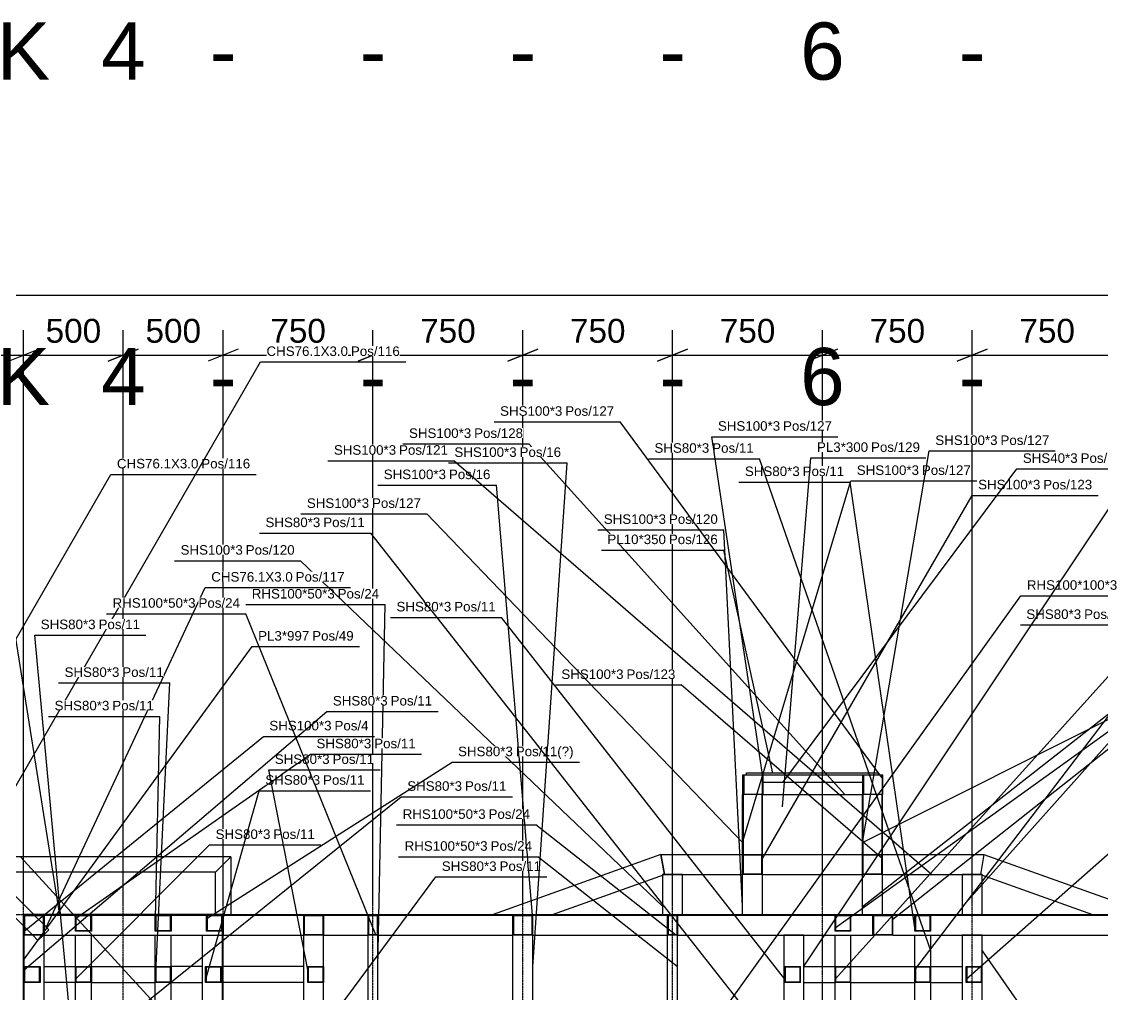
# Model space of a CAD drawing. Header units: millimetres. Extents: x -57554 to 16546, y 2142 to 98430.
# Drawn here: x 4556 to 9967, y 23918 to 28788 of the extents above; entities that cross this region are included whole.
import ezdxf

# ---------------------------------------------------------------- set-up
doc = ezdxf.new("R2010")
doc.units = ezdxf.units.MM
doc.linetypes.add('DXK_LINE_DOT3', pattern=[5.9187, 2.979, -0.9799, 0.9799, -0.9799])
doc.layers.add('S-Z2-A_TEXTUAL_ANNOTATION', color=7, linetype='Continuous')
doc.layers.add('S-Z23-A_DIMENSIONS', color=7, linetype='Continuous')
doc.styles.add('Arial', font='ARIAL.TTF', dxfattribs={"height": 0.2})

msp = doc.modelspace()

# ---------------------------------------------------------------- linework, layer by layer
at = {"color": 1, "linetype": 'DXK_LINE_DOT3'}
for p, q in [((4565.2, 13818), (4565.2, 26818)), ((5065.2, 13818), (5065.2, 26818)), ((5565.2, 13818), (5565.2, 26818)), ((6315.2, 13818), (6315.2, 26818)), ((7065.2, 13818), (7065.2, 26818)), ((7815.2, 13818), (7815.2, 26818)), ((8565.2, 13818), (8565.2, 26818)), ((9315.2, 13818), (9315.2, 26818)), ((-6934.8, 24318), (15065.2, 24318))]:
    msp.add_line(p, q, dxfattribs=at)
at = {"color": 2, "linetype": 'Continuous'}
for p, q in [((8166.3, 24918), (8166.3, 25018)), ((8166.3, 25018), (8168.2, 25018)), ((8168.2, 24918), (8168.2, 25018)), ((8168.2, 25018), (8268.2, 25018)), ((8265.2, 25015), (8171.2, 25015)), ((8171.2, 25015), (8171.2, 24921)), ((8185.2, 25018), (8185.2, 25028)), ((8185.2, 25028), (8845.2, 25028)), ((8185.2, 25018), (8845.2, 25018)), ((8265.2, 24921), (8265.2, 25015)), ((8268.2, 24918), (8268.2, 25018)), ((8765.2, 25018), (8765.2, 24978)), ((8768.2, 24918), (8768.2, 25018)), ((8768.2, 25018), (8868.2, 25018)), ((8865.2, 25015), (8771.2, 25015)), ((8771.2, 25015), (8771.2, 24921)), ((8845.2, 25018), (8845.2, 25028)), ((8865.2, 24921), (8865.2, 25015)), ((8868.2, 24918), (8868.2, 25018)), ((8765.2, 24978), (8268.2, 24978)), ((8165.2, 24618), (8165.2, 24918)), ((8165.2, 24918), (8168.2, 24918)), ((8268.2, 24918), (8168.2, 24918)), ((8168.2, 24918), (8168.2, 24618)), ((8171.2, 24921), (8265.2, 24921)), ((8262.2, 24918), (8262.2, 24618)), ((8265.2, 24918), (8262.2, 24918)), ((8265.2, 24618), (8265.2, 24918)), ((8268.2, 24918), (8765.2, 24918)), ((8765.2, 24618), (8765.2, 24918)), ((8765.2, 24918), (8768.2, 24918)), ((8868.2, 24918), (8768.2, 24918)), ((8768.2, 24918), (8768.2, 24618)), ((8771.2, 24921), (8865.2, 24921)), ((8862.2, 24918), (8862.2, 24618)), ((8865.2, 24918), (8862.2, 24918)), ((8865.2, 24618), (8865.2, 24918)), ((5603.2, 24606.1), (4277.1, 24606.1)), ((5527.1, 24530), (5603.2, 24606.1)), ((5603.2, 24606.1), (5603.2, 24318)), ((7756.5, 24618), (6916.5, 24318)), ((7756.5, 24618), (7773.8, 24518)), ((7756.5, 24618), (8165.2, 24618)), ((7773.8, 24518), (7756.5, 24618)), ((8165.2, 24518), (8165.2, 24618)), ((8165.2, 24618), (8265.2, 24618)), ((8168.2, 24618), (8165.2, 24618)), ((8262.2, 24615), (8168.2, 24615)), ((8168.2, 24615), (8168.2, 24521)), ((8262.2, 24618), (8265.2, 24618)), ((8262.2, 24521), (8262.2, 24615)), ((8265.2, 24518), (8265.2, 24618)), ((8265.2, 24618), (8765.2, 24618)), ((8768.2, 24618), (8765.2, 24618)), ((8765.2, 24518), (8765.2, 24618)), ((8765.2, 24618), (8865.2, 24618)), ((8862.2, 24615), (8768.2, 24615)), ((8768.2, 24615), (8768.2, 24521)), ((8862.2, 24618), (8865.2, 24618)), ((8862.2, 24521), (8862.2, 24615)), ((8865.2, 24618), (9373.8, 24618)), ((8865.2, 24518), (8865.2, 24618)), ((9373.8, 24618), (9356.5, 24518)), ((9373.8, 24618), (9356.5, 24518)), ((9373.8, 24618), (10213.8, 24318)), ((4616.6, 24318), (4406.5, 24530)), ((5526.6, 24530), (4406.5, 24530)), ((5527.1, 24530), (5526.6, 24530)), ((5527.1, 24318), (5527.1, 24530)), ((7213.8, 24318), (7773.8, 24518)), ((7865.2, 24518), (7765.2, 24518)), ((7765.2, 24518), (7765.2, 24318)), ((7773.8, 24518), (8165.2, 24518)), ((7865.2, 24318), (7865.2, 24518)), ((8165.2, 24318), (8165.2, 24518)), ((8265.2, 24518), (8165.2, 24518)), ((8168.2, 24521), (8262.2, 24521)), ((8265.2, 24518), (8765.2, 24518)), ((8265.2, 24318), (8265.2, 24518)), ((8765.2, 24318), (8765.2, 24518)), ((8865.2, 24518), (8765.2, 24518)), ((8768.2, 24521), (8862.2, 24521)), ((8865.2, 24518), (9356.5, 24518)), ((8865.2, 24318), (8865.2, 24518)), ((9365.2, 24518), (9265.2, 24518)), ((9265.2, 24518), (9265.2, 24318)), ((9356.5, 24518), (9916.5, 24318)), ((9365.2, 24318), (9365.2, 24518)), ((4565.2, 24261.9), (4353.2, 24475.6)), ((5565.2, 24318), (4565.2, 24318)), ((4565.2, 24318), (4565.2, 24315)), ((4565.2, 24315), (5565.2, 24315)), ((4565.2, 23318), (4565.2, 24315)), ((4565.2, 24315), (4568.2, 24315)), ((4568.2, 24315), (4668.2, 24315)), ((4568.2, 24215), (4568.2, 24315)), ((4568.2, 23318), (4568.2, 24315)), ((4665.2, 24312), (4571.2, 24312)), ((4571.2, 24312), (4571.2, 24218)), ((4665.2, 24269.1), (4622.6, 24312)), ((4665.2, 24218), (4665.2, 24312)), ((4668.2, 24315), (4668.2, 24215)), ((4825.2, 24315), (4905.2, 24315)), ((4825.2, 24235), (4825.2, 24315)), ((4902.2, 24312), (4828.2, 24312)), ((4828.2, 24312), (4828.2, 24238)), ((4902.2, 24238), (4902.2, 24312)), ((4905.2, 24315), (4905.2, 24235)), ((5225.2, 24315), (5305.2, 24315)), ((5225.2, 24235), (5225.2, 24315)), ((5302.2, 24312), (5228.2, 24312)), ((5228.2, 24312), (5228.2, 24238)), ((5302.2, 24238), (5302.2, 24312)), ((5305.2, 24315), (5305.2, 24235)), ((5482.2, 24315), (5562.2, 24315)), ((5482.2, 24235), (5482.2, 24315)), ((5559.2, 24312), (5485.2, 24312)), ((5485.2, 24312), (5485.2, 24238)), ((5559.2, 24238), (5559.2, 24312)), ((5562.2, 24315), (5562.2, 24235)), ((5565.2, 24315), (5565.2, 24318)), ((5565.2, 24315), (5565.2, 24318)), ((5565.2, 24318), (7065.2, 24318)), ((5565.2, 24315), (5565.2, 24215)), ((5565.2, 24315), (7065.2, 24315)), ((5968.2, 24315), (6068.2, 24315)), ((5968.2, 24215), (5968.2, 24315)), ((6065.2, 24312), (5971.2, 24312)), ((5971.2, 24312), (5971.2, 24218)), ((6065.2, 24218), (6065.2, 24312)), ((6068.2, 24315), (6068.2, 24215)), ((6290.2, 24215), (6290.2, 24315)), ((6290.2, 24315), (6340.2, 24315)), ((6337.2, 24312), (6293.2, 24312)), ((6293.2, 24312), (6293.2, 24218)), ((6337.2, 24218), (6337.2, 24312)), ((6340.2, 24315), (6340.2, 24215)), ((7015.2, 24215), (7015.2, 24315)), ((7015.2, 24315), (7115.2, 24315)), ((7112.2, 24312), (7018.2, 24312)), ((7018.2, 24312), (7018.2, 24218)), ((7065.2, 24315), (7065.2, 24318)), ((7065.2, 24318), (8565.2, 24318)), ((7065.2, 24315), (7065.2, 24318)), ((7065.2, 24315), (8565.2, 24315)), ((7112.2, 24218), (7112.2, 24312)), ((7115.2, 24215), (7115.2, 24315)), ((7790.2, 24215), (7790.2, 24315)), ((7790.2, 24315), (7840.2, 24315)), ((7837.2, 24312), (7793.2, 24312)), ((7793.2, 24312), (7793.2, 24218)), ((7837.2, 24218), (7837.2, 24312)), ((7840.2, 24315), (7840.2, 24215)), ((8565.2, 24315), (8565.2, 24318)), ((8565.2, 24318), (10065.2, 24318)), ((8565.2, 24315), (8565.2, 24318)), ((8565.2, 24315), (10065.2, 24315)), ((8628.2, 24235), (8628.2, 24315)), ((8628.2, 24315), (8708.2, 24315)), ((8705.2, 24312), (8631.2, 24312)), ((8631.2, 24312), (8631.2, 24238)), ((8705.2, 24238), (8705.2, 24312)), ((8708.2, 24235), (8708.2, 24315)), ((8818.2, 24215), (8818.2, 24315)), ((8818.2, 24315), (8918.2, 24315)), ((8915.2, 24312), (8821.2, 24312)), ((8821.2, 24312), (8821.2, 24218)), ((8915.2, 24218), (8915.2, 24312)), ((8918.2, 24215), (8918.2, 24315)), ((9028.2, 24235), (9028.2, 24315)), ((9028.2, 24315), (9108.2, 24315)), ((9105.2, 24312), (9031.2, 24312)), ((9031.2, 24312), (9031.2, 24238)), ((9105.2, 24238), (9105.2, 24312)), ((9108.2, 24235), (9108.2, 24315)), ((4608.6, 24218), (4571.2, 24255.8)), ((4692.2, 24241.8), (4668.2, 24266.1)), ((4668.2, 24218), (4692.2, 24241.8)), ((4668.2, 24215), (4568.2, 24215)), ((4571.2, 24218), (4665.2, 24218)), ((4638.1, 24188.2), (4611.6, 24215)), ((4665.2, 24215), (4638.1, 24188.2)), ((4668.2, 24215), (5562.2, 24215)), ((4668.2, 23421), (4668.2, 24215)), ((4905.2, 24235), (4825.2, 24235)), ((4825.2, 24215), (4905.2, 24215)), ((4825.2, 24058), (4825.2, 24215)), ((4828.2, 24238), (4902.2, 24238)), ((4905.2, 24058), (4905.2, 24215)), ((5305.2, 24235), (5225.2, 24235)), ((5225.2, 24215), (5305.2, 24215)), ((5225.2, 24058), (5225.2, 24215)), ((5228.2, 24238), (5302.2, 24238)), ((5305.2, 24058), (5305.2, 24215)), ((5462.2, 24215), (5562.2, 24215)), ((5462.2, 23421), (5462.2, 24215)), ((5562.2, 24235), (5482.2, 24235)), ((5485.2, 24238), (5559.2, 24238)), ((5562.2, 24215), (5562.2, 24235)), ((5562.2, 23421), (5562.2, 24215)), ((5565.2, 24058), (5565.2, 24215)), ((5565.2, 24215), (5968.2, 24215)), ((5565.2, 24058), (5565.2, 24215)), ((5968.2, 23421), (5968.2, 24215)), ((6068.2, 24215), (5968.2, 24215)), ((5971.2, 24218), (6065.2, 24218)), ((6068.2, 24215), (6290.2, 24215)), ((6068.2, 24058), (6068.2, 24215)), ((6290.2, 23421), (6290.2, 24215)), ((6340.2, 24215), (6290.2, 24215)), ((6293.2, 24218), (6337.2, 24218)), ((6340.2, 23421), (6340.2, 24215)), ((6340.2, 24215), (7015.2, 24215)), ((7115.2, 24215), (7015.2, 24215)), ((7015.2, 23421), (7015.2, 24215)), ((7018.2, 24218), (7112.2, 24218)), ((7115.2, 24215), (7790.2, 24215)), ((7115.2, 23421), (7115.2, 24215)), ((7790.2, 23421), (7790.2, 24215)), ((7840.2, 24215), (7790.2, 24215)), ((7793.2, 24218), (7837.2, 24218)), ((7840.2, 24215), (8818.2, 24215)), ((7840.2, 23421), (7840.2, 24215)), ((8471.2, 24215), (8371.2, 24215)), ((8371.2, 24215), (8371.2, 23421)), ((8471.2, 24215), (8471.2, 23421)), ((8565.2, 24058), (8565.2, 24215)), ((8565.2, 24058), (8565.2, 24215)), ((8708.2, 24235), (8628.2, 24235)), ((8628.2, 24215), (8708.2, 24215)), ((8628.2, 24058), (8628.2, 24215)), ((8631.2, 24238), (8705.2, 24238)), ((8708.2, 24058), (8708.2, 24215)), ((8918.2, 24215), (8818.2, 24215)), ((8821.2, 24218), (8915.2, 24218)), ((8918.2, 24215), (10015.2, 24215)), ((9108.2, 24235), (9028.2, 24235)), ((9028.2, 24215), (9108.2, 24215)), ((9028.2, 24058), (9028.2, 24215)), ((9031.2, 24238), (9105.2, 24238)), ((9108.2, 24058), (9108.2, 24215)), ((9365.2, 24215), (9265.2, 24215)), ((9265.2, 24215), (9265.2, 23421)), ((9365.2, 24058), (9365.2, 24215)), ((4568.2, 24058), (4648.2, 24058)), ((4568.2, 23978), (4568.2, 24058)), ((4645.2, 24055), (4571.2, 24055)), ((4571.2, 24055), (4571.2, 23981)), ((4645.2, 23981), (4645.2, 24055)), ((4648.2, 24058), (4648.2, 23978)), ((4668.2, 24058), (4825.2, 24058)), ((4668.2, 23978), (4668.2, 24058)), ((4825.2, 24058), (4905.2, 24058)), ((4825.2, 23978), (4825.2, 24058)), ((4902.2, 24055), (4828.2, 24055)), ((4828.2, 24055), (4828.2, 23981)), ((4902.2, 23981), (4902.2, 24055)), ((4905.2, 24058), (5225.2, 24058)), ((4905.2, 24058), (4905.2, 23978)), ((5225.2, 24058), (5305.2, 24058)), ((5225.2, 23978), (5225.2, 24058)), ((5302.2, 24055), (5228.2, 24055)), ((5228.2, 24055), (5228.2, 23981)), ((5302.2, 23981), (5302.2, 24055)), ((5305.2, 24058), (5305.2, 23978)), ((5462.2, 24058), (5305.2, 24058)), ((5462.2, 23978), (5462.2, 24058)), ((5477.2, 24058), (5557.2, 24058)), ((5477.2, 23978), (5477.2, 24058)), ((5554.2, 24055), (5480.2, 24055)), ((5480.2, 24055), (5480.2, 23981)), ((5554.2, 23981), (5554.2, 24055)), ((5557.2, 24058), (5557.2, 23978)), ((5968.2, 24058), (5562.2, 24058)), ((5562.2, 23978), (5562.2, 24058)), ((5968.2, 23978), (5968.2, 24058)), ((5988.2, 24058), (6068.2, 24058)), ((5988.2, 23978), (5988.2, 24058)), ((6065.2, 24055), (5991.2, 24055)), ((5991.2, 24055), (5991.2, 23981)), ((6065.2, 23981), (6065.2, 24055)), ((6068.2, 24058), (6068.2, 23978)), ((8376.2, 23978), (8376.2, 24058)), ((8376.2, 24058), (8456.2, 24058)), ((8453.2, 24055), (8379.2, 24055)), ((8379.2, 24055), (8379.2, 23981)), ((8453.2, 23981), (8453.2, 24055)), ((8456.2, 23978), (8456.2, 24058)), ((8471.2, 24058), (8471.2, 23978)), ((8471.2, 24058), (8628.2, 24058)), ((8628.2, 23978), (8628.2, 24058)), ((8628.2, 24058), (8708.2, 24058)), ((8705.2, 24055), (8631.2, 24055)), ((8631.2, 24055), (8631.2, 23981)), ((8705.2, 23981), (8705.2, 24055)), ((8708.2, 23978), (8708.2, 24058)), ((8708.2, 24058), (9028.2, 24058)), ((9028.2, 23978), (9028.2, 24058)), ((9028.2, 24058), (9108.2, 24058)), ((9105.2, 24055), (9031.2, 24055)), ((9031.2, 24055), (9031.2, 23981)), ((9105.2, 23981), (9105.2, 24055)), ((9108.2, 23978), (9108.2, 24058)), ((9108.2, 24058), (9265.2, 24058)), ((9265.2, 24058), (9265.2, 23978)), ((9285.2, 23978), (9285.2, 24058)), ((9285.2, 24058), (9365.2, 24058)), ((9362.2, 24055), (9288.2, 24055)), ((9288.2, 24055), (9288.2, 23981)), ((9362.2, 23981), (9362.2, 24055)), ((9365.2, 23978), (9365.2, 24058)), ((4648.2, 23978), (4568.2, 23978)), ((4571.2, 23981), (4645.2, 23981)), ((4825.2, 23978), (4668.2, 23978)), ((4905.2, 23978), (4825.2, 23978)), ((4825.2, 23658), (4825.2, 23978)), ((4828.2, 23981), (4902.2, 23981)), ((4905.2, 23978), (5225.2, 23978)), ((4905.2, 23658), (4905.2, 23978)), ((5305.2, 23978), (5225.2, 23978)), ((5225.2, 23658), (5225.2, 23978)), ((5228.2, 23981), (5302.2, 23981)), ((5305.2, 23978), (5462.2, 23978)), ((5305.2, 23658), (5305.2, 23978)), ((5557.2, 23978), (5477.2, 23978)), ((5480.2, 23981), (5554.2, 23981)), ((5968.2, 23978), (5562.2, 23978)), ((5565.2, 23658), (5565.2, 23978)), ((5565.2, 23658), (5565.2, 23978)), ((6068.2, 23978), (5988.2, 23978)), ((5991.2, 23981), (6065.2, 23981)), ((6068.2, 23658), (6068.2, 23978)), ((8456.2, 23978), (8376.2, 23978)), ((8379.2, 23981), (8453.2, 23981)), ((8471.2, 23978), (8628.2, 23978)), ((8565.2, 23658), (8565.2, 23978)), ((8565.2, 23658), (8565.2, 23978)), ((8708.2, 23978), (8628.2, 23978)), ((8628.2, 23658), (8628.2, 23978)), ((8631.2, 23981), (8705.2, 23981)), ((8708.2, 23978), (9028.2, 23978)), ((8708.2, 23658), (8708.2, 23978)), ((9028.2, 23658), (9028.2, 23978)), ((9108.2, 23978), (9028.2, 23978)), ((9031.2, 23981), (9105.2, 23981)), ((9108.2, 23658), (9108.2, 23978)), ((9108.2, 23978), (9265.2, 23978)), ((9365.2, 23978), (9285.2, 23978)), ((9288.2, 23981), (9362.2, 23981)), ((9365.2, 23658), (9365.2, 23978))]:
    msp.add_line(p, q, dxfattribs=at)
at = {"layer": 'S-Z2-A_TEXTUAL_ANNOTATION'}
for p, q in [((5752.1, 27084.2), (6479.1, 27084.2)), ((6921.6, 26784.7), (7552.3, 26784.7)), ((8012, 26709.8), (8642.7, 26709.8)), ((6465.4, 26673.9), (7096.1, 26673.9)), ((8676.8, 24918.5), (7096.1, 26673.9)), ((6692.8, 26579), (7286.5, 26579)), ((7694.3, 26599.6), (8250.9, 26599.6)), ((8507.9, 26604), (9083.1, 26604)), ((3853.2, 24529.5), (5003.2, 26521.3)), ((5003.2, 26521.3), (5730.2, 26521.3)), ((9538.5, 26549), (10132.2, 26549)), ((6339.1, 26467.6), (6932.8, 26467.6)), ((8147.1, 26483), (8703.6, 26483)), ((9028.6, 24251.3), (8703.6, 26483)), ((8264.7, 24597.7), (9314.7, 26416.3)), ((9314.7, 26416.3), (9945.4, 26416.3)), ((7440.6, 26243.6), (8071.4, 26243.6)), ((8165.6, 24358.3), (8071.4, 26243.6)), ((5747, 26227.3), (6303.6, 26227.3)), ((7458.7, 26142.3), (8070.9, 26142.3)), ((8317.4, 25025.7), (8070.9, 26142.3)), ((5321.9, 26089.3), (5952.6, 26089.3)), ((4679.8, 24253.6), (5475.5, 25954.6)), ((5678.3, 25869.9), (6375.7, 25869.9)), ((6339.7, 24055.9), (6375.7, 25869.9)), ((9558.7, 25913.6), (10293.2, 25913.6)), ((4981.5, 25823.7), (5679, 25823.7)), ((6402.7, 25805.3), (6959.3, 25805.3)), ((9556, 25767.6), (10112.6, 25767.6)), ((4621.9, 25716.6), (5178.5, 25716.6)), ((5710.2, 25659.2), (6248.3, 25659.2)), ((9285.6, 23994.3), (11190.3, 25675.7)), ((4741.1, 25477.4), (5297.7, 25477.4)), ((5225.6, 23994.3), (5297.7, 25477.4)), ((7228.1, 25467), (7858.8, 25467)), ((8864.7, 24597.7), (7858.8, 25467)), ((6084.4, 25334.2), (6641, 25334.2)), ((4691.1, 25309.9), (5247.7, 25309.9)), ((5225.6, 24298.7), (5247.7, 25309.9)), ((8917.7, 24294.7), (10063, 25198.3)), ((6711, 25080.5), (7349.1, 25080.5)), ((5746.1, 24937.6), (6302.7, 24937.6)), ((6456.6, 24907.2), (7013.2, 24907.2)), ((6433.7, 24766.7), (7131.2, 24766.7)), ((4825.6, 23994.3), (5497.4, 24666.1)), ((5497.4, 24666.1), (6054, 24666.1)), ((5477.6, 23594.3), (4550.9, 24606.6)), ((6443.5, 24607.1), (7141, 24607.1)), ((7839.7, 24055.9), (7141, 24607.1)), ((5988.6, 23641.7), (6629.6, 24506)), ((6629.6, 24506), (7186.2, 24506)), ((9364.7, 24136.3), (10536.5, 22455.8))]:
    msp.add_line(p, q, dxfattribs=at)
at = {"layer": 'S-Z23-A_DIMENSIONS'}
for p, q in [((-4434.8, 27418), (12565.2, 27418)), ((4565.2, 24368), (4565.2, 27243)), ((4565.2, 24368), (4565.2, 27243)), ((5065.2, 24368), (5065.2, 27243)), ((5065.2, 24368), (5065.2, 27243)), ((5565.2, 24368), (5565.2, 27243)), ((5565.2, 24368), (5565.2, 27243)), ((6315.2, 24368), (6315.2, 27243)), ((6315.2, 24368), (6315.2, 27243)), ((7065.2, 24368), (7065.2, 27243)), ((7065.2, 24368), (7065.2, 27243)), ((7815.2, 24368), (7815.2, 27243)), ((7815.2, 24368), (7815.2, 27243)), ((8565.2, 24368), (8565.2, 27243)), ((8565.2, 24368), (8565.2, 27243)), ((9315.2, 24368), (9315.2, 27243)), ((9315.2, 24368), (9315.2, 27243)), ((3565.2, 27118), (4565.2, 27118)), ((4490.2, 27088), (4640.2, 27148)), ((4565.2, 27118), (5065.2, 27118)), ((5140.2, 27148), (4990.2, 27088)), ((5065.2, 27118), (5565.2, 27118)), ((5640.2, 27148), (5490.2, 27088)), ((5640.2, 27148), (5490.2, 27088)), ((5565.2, 27118), (6315.2, 27118)), ((6390.2, 27148), (6240.2, 27088)), ((6240.2, 27088), (6390.2, 27148)), ((6315.2, 27118), (7065.2, 27118)), ((7140.2, 27148), (6990.2, 27088)), ((6990.2, 27088), (7140.2, 27148)), ((7065.2, 27118), (7815.2, 27118)), ((7890.2, 27148), (7740.2, 27088)), ((7740.2, 27088), (7890.2, 27148)), ((7815.2, 27118), (8565.2, 27118)), ((8490.2, 27088), (8640.2, 27148)), ((8640.2, 27148), (8490.2, 27088)), ((8565.2, 27118), (9315.2, 27118)), ((9390.2, 27148), (9240.2, 27088)), ((9240.2, 27088), (9390.2, 27148)), ((9315.2, 27118), (10065.2, 27118))]:
    msp.add_line(p, q, dxfattribs=at)

# ---------------------------------------------------------------- texts
at = {"color": 5, "linetype": 'Continuous', "style": 'Arial'}
for s, p in [('6', (8454, 28497.3)), ('K', (4431.9, 28497.3)), ('4', (4954, 28497.3)), ('-', (5498.5, 28497.3)), ('-', (6248.5, 28497.3)), ('-', (6998.5, 28497.3)), ('-', (7748.5, 28497.3)), ('-', (9248.5, 28497.3)), ('K', (4431.9, 26868)), ('4', (4954, 26868)), ('6', (8454, 26868)), ('-', (5498.5, 26868)), ('-', (6248.5, 26868)), ('-', (6998.5, 26868)), ('-', (7748.5, 26868)), ('-', (9248.5, 26868))]:
    msp.add_text(s, height=286.5, dxfattribs=at).set_placement(p)

# ---------------------------------------------------------------- wipeouts: each hides what was drawn before it
for points, layer in [([(8353.1, 26739.8), (8353.1, 26789.8), (8042, 26789.8), (8042, 26739.8)], 'S-Z2-A_TEXTUAL_ANNOTATION'), ([(6806.6, 26703.9), (6806.6, 26753.9), (6495.4, 26753.9), (6495.4, 26703.9)], 'S-Z2-A_TEXTUAL_ANNOTATION'), ([(6680.3, 26497.6), (6680.3, 26547.6), (6369.1, 26547.6), (6369.1, 26497.6)], 'S-Z2-A_TEXTUAL_ANNOTATION'), ([(10040.7, 25943.6), (10040.7, 25993.6), (9588.7, 25993.6), (9588.7, 25943.6)], 'S-Z2-A_TEXTUAL_ANNOTATION'), ([(6123.3, 25899.9), (6123.3, 25949.9), (5708.3, 25949.9), (5708.3, 25899.9)], 'S-Z2-A_TEXTUAL_ANNOTATION'), ([(9860.1, 25797.6), (9860.1, 25847.6), (9586, 25847.6), (9586, 25797.6)], 'S-Z2-A_TEXTUAL_ANNOTATION'), ([(6888.5, 24637.1), (6888.5, 24687.1), (6473.5, 24687.1), (6473.5, 24637.1)], 'S-Z2-A_TEXTUAL_ANNOTATION'), ([(6104.1, 27155.5), (6104.1, 27330.5), (5776.2, 27330.5), (5776.2, 27155.5)], 'S-Z23-A_DIMENSIONS'), ([(6854.1, 27155.5), (6854.1, 27330.5), (6526.2, 27330.5), (6526.2, 27155.5)], 'S-Z23-A_DIMENSIONS'), ([(7604.1, 27155.5), (7604.1, 27330.5), (7276.2, 27330.5), (7276.2, 27155.5)], 'S-Z23-A_DIMENSIONS'), ([(8354.1, 27155.5), (8354.1, 27330.5), (8026.2, 27330.5), (8026.2, 27155.5)], 'S-Z23-A_DIMENSIONS'), ([(9104.1, 27155.5), (9104.1, 27330.5), (8776.2, 27330.5), (8776.2, 27155.5)], 'S-Z23-A_DIMENSIONS'), ([(9854.1, 27155.5), (9854.1, 27330.5), (9526.2, 27330.5), (9526.2, 27155.5)], 'S-Z23-A_DIMENSIONS')]:
    msp.add_wipeout(points).dxf.layer = layer

# ---------------------------------------------------------------- next in the draw order: texts
at = {"layer": 'S-Z2-A_TEXTUAL_ANNOTATION', "style": 'Arial'}
msp.add_text('RHS100*100*3', height=47.754, dxfattribs=at).set_placement((9588.7, 25943.6))
at = {"layer": 'S-Z23-A_DIMENSIONS', "style": 'Arial'}
for p in [(5801.2, 27180.5), (6551.2, 27180.5), (7301.2, 27180.5), (8051.2, 27180.5), (8801.2, 27180.5), (9551.2, 27180.5)]:
    msp.add_text('750', height=119.38, dxfattribs=at).set_placement(p)

# ---------------------------------------------------------------- next in the draw order: wipeouts: each hides what was drawn before it
for points, layer in [([(7262.8, 26814.7), (7262.8, 26864.7), (6951.6, 26864.7), (6951.6, 26814.7)], 'S-Z2-A_TEXTUAL_ANNOTATION'), ([(8612.7, 26739.8), (8612.7, 26789.8), (8368.1, 26789.8), (8368.1, 26739.8)], 'S-Z2-A_TEXTUAL_ANNOTATION'), ([(7066.1, 26703.9), (7066.1, 26753.9), (6821.6, 26753.9), (6821.6, 26703.9)], 'S-Z2-A_TEXTUAL_ANNOTATION'), ([(7998.4, 26629.6), (7998.4, 26679.6), (7724.3, 26679.6), (7724.3, 26629.6)], 'S-Z2-A_TEXTUAL_ANNOTATION'), ([(9441.5, 26668.5), (9441.5, 26718.5), (9130.3, 26718.5), (9130.3, 26668.5)], 'S-Z2-A_TEXTUAL_ANNOTATION'), ([(6430.7, 26619.7), (6430.7, 26669.7), (6119.5, 26669.7), (6119.5, 26619.7)], 'S-Z2-A_TEXTUAL_ANNOTATION'), ([(7034, 26609), (7034, 26659), (6722.8, 26659), (6722.8, 26609)], 'S-Z2-A_TEXTUAL_ANNOTATION'), ([(5440.7, 26551.3), (5440.7, 26601.3), (5033.2, 26601.3), (5033.2, 26551.3)], 'S-Z2-A_TEXTUAL_ANNOTATION'), ([(6902.8, 26497.6), (6902.8, 26547.6), (6695.3, 26547.6), (6695.3, 26497.6)], 'S-Z2-A_TEXTUAL_ANNOTATION'), ([(8451.2, 26513), (8451.2, 26563), (8177.1, 26563), (8177.1, 26513)], 'S-Z2-A_TEXTUAL_ANNOTATION'), ([(6295.4, 26353.7), (6295.4, 26403.7), (5984.2, 26403.7), (5984.2, 26353.7)], 'S-Z2-A_TEXTUAL_ANNOTATION'), ([(7781.8, 26273.6), (7781.8, 26323.6), (7470.6, 26323.6), (7470.6, 26273.6)], 'S-Z2-A_TEXTUAL_ANNOTATION'), ([(6345.7, 25899.9), (6345.7, 25949.9), (6138.3, 25949.9), (6138.3, 25899.9)], 'S-Z2-A_TEXTUAL_ANNOTATION'), ([(10082.6, 25797.6), (10082.6, 25847.6), (9875.1, 25847.6), (9875.1, 25797.6)], 'S-Z2-A_TEXTUAL_ANNOTATION'), ([(7111, 24637.1), (7111, 24687.1), (6903.5, 24687.1), (6903.5, 24637.1)], 'S-Z2-A_TEXTUAL_ANNOTATION'), ([(4979.1, 27155.5), (4979.1, 27330.5), (4651.2, 27330.5), (4651.2, 27155.5)], 'S-Z23-A_DIMENSIONS')]:
    msp.add_wipeout(points).dxf.layer = layer

# ---------------------------------------------------------------- next in the draw order: linework, layer by layer
at = {"layer": 'S-Z2-A_TEXTUAL_ANNOTATION'}
for p, q in [((6089.5, 26589.7), (6720.2, 26589.7)), ((8628.6, 23994.3), (10994.8, 26617.1)), ((9028.6, 24041.7), (10916.1, 26515)), ((9265.6, 24358.3), (11046.4, 26350.1)), ((8765.6, 24358.3), (11172.7, 26244.5)), ((8628.6, 24251.3), (11250.1, 26135.2)), ((7765.6, 24358.3), (5952.6, 26089.3)), ((5475.5, 25954.6), (6202.5, 25954.6)), ((8765.6, 24678.3), (11233.3, 25915.2)), ((7829.9, 24215.5), (7131.2, 24766.7))]:
    msp.add_line(p, q, dxfattribs=at)
at = {"layer": 'S-Z23-A_DIMENSIONS'}
for p, q in [((4490.2, 27088), (4640.2, 27148)), ((4990.2, 27088), (5140.2, 27148))]:
    msp.add_line(p, q, dxfattribs=at)

# ---------------------------------------------------------------- next in the draw order: texts
at = {"layer": 'S-Z2-A_TEXTUAL_ANNOTATION', "style": 'Arial'}
for s, height, p in [('SHS100*3', 47.75, (8042, 26739.8)), ('Pos/127', 47.75, (8368.1, 26739.8)), ('SHS100*3', 47.75, (6495.4, 26703.9)), ('Pos/128', 47.75, (6821.6, 26703.9)), ('SHS100*3', 47.75, (6369.1, 26497.6)), ('Pos/16', 47.75, (6695.3, 26497.6)), ('RHS100*50*3', 47.754, (5708.3, 25899.9)), ('Pos/24', 47.75, (6138.3, 25899.9)), ('SHS80*3', 47.75, (9586, 25797.6)), ('Pos/11', 47.75, (9875.1, 25797.6)), ('RHS100*50*3', 47.754, (6473.5, 24637.1)), ('Pos/24', 47.75, (6903.5, 24637.1))]:
    msp.add_text(s, height=height, dxfattribs=at).set_placement(p)
at = {"layer": 'S-Z23-A_DIMENSIONS', "style": 'Arial'}
msp.add_text('500', height=119.38, dxfattribs=at).set_placement((4676.2, 27180.5))

# ---------------------------------------------------------------- next in the draw order: wipeouts: each hides what was drawn before it
for points in [[(6189.6, 27114.2), (6189.6, 27164.2), (5782.1, 27164.2), (5782.1, 27114.2)], [(7522.3, 26814.7), (7522.3, 26864.7), (7277.8, 26864.7), (7277.8, 26814.7)], [(8220.9, 26629.6), (8220.9, 26679.6), (8013.4, 26679.6), (8013.4, 26629.6)], [(9701, 26668.5), (9701, 26718.5), (9456.5, 26718.5), (9456.5, 26668.5)], [(6690.2, 26619.7), (6690.2, 26669.7), (6445.7, 26669.7), (6445.7, 26619.7)], [(7256.5, 26609), (7256.5, 26659), (7049, 26659), (7049, 26609)], [(5700.2, 26551.3), (5700.2, 26601.3), (5455.7, 26601.3), (5455.7, 26551.3)], [(6554.9, 26353.7), (6554.9, 26403.7), (6310.4, 26403.7), (6310.4, 26353.7)], [(8041.4, 26273.6), (8041.4, 26323.6), (7796.8, 26323.6), (7796.8, 26273.6)]]:
    msp.add_wipeout(points).dxf.layer = 'S-Z2-A_TEXTUAL_ANNOTATION'

# ---------------------------------------------------------------- next in the draw order: linework, layer by layer
at = {"layer": 'S-Z2-A_TEXTUAL_ANNOTATION'}
msp.add_line((4277.1, 24529.5), (5752.1, 27084.2), dxfattribs=at)

# ---------------------------------------------------------------- next in the draw order: texts
at = {"layer": 'S-Z2-A_TEXTUAL_ANNOTATION', "style": 'Arial'}
for s, height, p in [('SHS100*3', 47.75, (6951.6, 26814.7)), ('Pos/127', 47.75, (7277.8, 26814.7)), ('SHS80*3', 47.75, (7724.3, 26629.6)), ('Pos/11', 47.75, (8013.4, 26629.6)), ('SHS100*3', 47.75, (9130.3, 26668.5)), ('Pos/127', 47.75, (9456.5, 26668.5)), ('SHS100*3', 47.75, (6119.5, 26619.7)), ('Pos/121', 47.75, (6445.7, 26619.7)), ('SHS100*3', 47.75, (6722.8, 26609)), ('Pos/16', 47.75, (7049, 26609)), ('CHS76.1X3.0', 47.754, (5033.2, 26551.3)), ('Pos/116', 47.75, (5455.7, 26551.3)), ('Pos/127', 47.75, (6310.4, 26353.7)), ('SHS100*3', 47.75, (5984.2, 26353.7)), ('SHS100*3', 47.75, (7470.6, 26273.6)), ('Pos/120', 47.75, (7796.8, 26273.6))]:
    msp.add_text(s, height=height, dxfattribs=at).set_placement(p)

# ---------------------------------------------------------------- next in the draw order: wipeouts: each hides what was drawn before it
for points, layer in [([(6449.1, 27114.2), (6449.1, 27164.2), (6204.6, 27164.2), (6204.6, 27114.2)], 'S-Z2-A_TEXTUAL_ANNOTATION'), ([(8673.6, 26513), (8673.6, 26563), (8466.2, 26563), (8466.2, 26513)], 'S-Z2-A_TEXTUAL_ANNOTATION'), ([(6706.8, 25835.3), (6706.8, 25885.3), (6432.7, 25885.3), (6432.7, 25835.3)], 'S-Z2-A_TEXTUAL_ANNOTATION'), ([(6388.5, 25364.2), (6388.5, 25414.2), (6114.4, 25414.2), (6114.4, 25364.2)], 'S-Z2-A_TEXTUAL_ANNOTATION'), ([(6107.4, 25239.6), (6107.4, 25289.6), (5796.2, 25289.6), (5796.2, 25239.6)], 'S-Z2-A_TEXTUAL_ANNOTATION'), ([(6306.3, 25150.2), (6306.3, 25200.2), (6032.2, 25200.2), (6032.2, 25150.2)], 'S-Z2-A_TEXTUAL_ANNOTATION'), ([(6097.9, 25071.6), (6097.9, 25121.6), (5823.7, 25121.6), (5823.7, 25071.6)], 'S-Z2-A_TEXTUAL_ANNOTATION'), ([(6760.7, 24937.2), (6760.7, 24987.2), (6486.6, 24987.2), (6486.6, 24937.2)], 'S-Z2-A_TEXTUAL_ANNOTATION'), ([(6878.7, 24796.7), (6878.7, 24846.7), (6463.7, 24846.7), (6463.7, 24796.7)], 'S-Z2-A_TEXTUAL_ANNOTATION'), ([(5479.1, 27155.5), (5479.1, 27330.5), (5151.2, 27330.5), (5151.2, 27155.5)], 'S-Z23-A_DIMENSIONS')]:
    msp.add_wipeout(points).dxf.layer = layer

# ---------------------------------------------------------------- next in the draw order: linework, layer by layer
at = {"layer": 'S-Z2-A_TEXTUAL_ANNOTATION'}
for p, q in [((9107.7, 24136.3), (8250.9, 26599.6)), ((8365.4, 24857.7), (8507.9, 26604)), ((8470.7, 24055.9), (10147, 26571.7)), ((8165.6, 24678.3), (8707.1, 26488.6))]:
    msp.add_line(p, q, dxfattribs=at)

# ---------------------------------------------------------------- next in the draw order: texts
at = {"layer": 'S-Z2-A_TEXTUAL_ANNOTATION', "style": 'Arial'}
for s, height, p in [('CHS76.1X3.0', 47.754, (5782.1, 27114.2)), ('Pos/116', 47.75, (6204.6, 27114.2)), ('SHS80*3', 47.75, (8177.1, 26513)), ('Pos/11', 47.75, (8466.2, 26513))]:
    msp.add_text(s, height=height, dxfattribs=at).set_placement(p)
at = {"layer": 'S-Z23-A_DIMENSIONS', "style": 'Arial'}
msp.add_text('500', height=119.38, dxfattribs=at).set_placement((5176.2, 27180.5))

# ---------------------------------------------------------------- next in the draw order: wipeouts: each hides what was drawn before it
for points in [[(6051.2, 26257.3), (6051.2, 26307.3), (5777, 26307.3), (5777, 26257.3)], [(5663.1, 26119.3), (5663.1, 26169.3), (5351.9, 26169.3), (5351.9, 26119.3)], [(5913, 25984.6), (5913, 26034.6), (5505.5, 26034.6), (5505.5, 25984.6)], [(5426.5, 25853.7), (5426.5, 25903.7), (5011.5, 25903.7), (5011.5, 25853.7)], [(6929.3, 25835.3), (6929.3, 25885.3), (6721.8, 25885.3), (6721.8, 25835.3)], [(4926.1, 25746.6), (4926.1, 25796.6), (4651.9, 25796.6), (4651.9, 25746.6)], [(5995.8, 25689.2), (5995.8, 25739.2), (5740.2, 25739.2), (5740.2, 25689.2)], [(5045.2, 25507.4), (5045.2, 25557.4), (4771.1, 25557.4), (4771.1, 25507.4)], [(4995.3, 25339.9), (4995.3, 25389.9), (4721.1, 25389.9), (4721.1, 25339.9)], [(6611, 25364.2), (6611, 25414.2), (6403.5, 25414.2), (6403.5, 25364.2)], [(6292.8, 25239.6), (6292.8, 25289.6), (6122.4, 25289.6), (6122.4, 25239.6)], [(6528.8, 25150.2), (6528.8, 25200.2), (6321.3, 25200.2), (6321.3, 25150.2)], [(6320.3, 25071.6), (6320.3, 25121.6), (6112.9, 25121.6), (6112.9, 25071.6)], [(6050.2, 24967.6), (6050.2, 25017.6), (5776.1, 25017.6), (5776.1, 24967.6)], [(7101.2, 24796.7), (7101.2, 24846.7), (6893.7, 24846.7), (6893.7, 24796.7)], [(5801.5, 24696.1), (5801.5, 24746.1), (5527.4, 24746.1), (5527.4, 24696.1)]]:
    msp.add_wipeout(points).dxf.layer = 'S-Z2-A_TEXTUAL_ANNOTATION'

# ---------------------------------------------------------------- next in the draw order: linework, layer by layer
at = {"layer": 'S-Z2-A_TEXTUAL_ANNOTATION'}
for p, q in [((4746.9, 24314.5), (4474.8, 26026.6)), ((8376.6, 23994.3), (6959.3, 25805.3)), ((4825.6, 23499.8), (4621.9, 25716.6)), ((4568.6, 24235.3), (5766.2, 25209.6)), ((5766.2, 25209.6), (6322.8, 25209.6)), ((6002.2, 25120.2), (6558.8, 25120.2)), ((5477.6, 23994.3), (5746.1, 24937.6))]:
    msp.add_line(p, q, dxfattribs=at)

# ---------------------------------------------------------------- next in the draw order: texts
at = {"layer": 'S-Z2-A_TEXTUAL_ANNOTATION', "style": 'Arial'}
for s, height, p in [('SHS80*3', 47.75, (6432.7, 25835.3)), ('Pos/11', 47.75, (6721.8, 25835.3)), ('SHS80*3', 47.75, (6114.4, 25364.2)), ('Pos/11', 47.75, (6403.5, 25364.2)), ('SHS100*3', 47.75, (5796.2, 25239.6)), ('Pos/4', 47.75, (6122.4, 25239.6)), ('SHS80*3', 47.75, (6032.2, 25150.2)), ('Pos/11', 47.75, (6321.3, 25150.2)), ('SHS80*3', 47.75, (5823.7, 25071.6)), ('Pos/11', 47.75, (6112.9, 25071.6)), ('RHS100*50*3', 47.754, (6463.7, 24796.7)), ('Pos/24', 47.75, (6893.7, 24796.7))]:
    msp.add_text(s, height=height, dxfattribs=at).set_placement(p)

# ---------------------------------------------------------------- next in the draw order: wipeouts: each hides what was drawn before it
for points in [[(9842.7, 26579), (9842.7, 26629), (9568.5, 26629), (9568.5, 26579)], [(9655.8, 26446.3), (9655.8, 26496.3), (9344.7, 26496.3), (9344.7, 26446.3)], [(6273.6, 26257.3), (6273.6, 26307.3), (6066.2, 26307.3), (6066.2, 26257.3)], [(5922.6, 26119.3), (5922.6, 26169.3), (5678.1, 26169.3), (5678.1, 26119.3)], [(6172.5, 25984.6), (6172.5, 26034.6), (5928, 26034.6), (5928, 25984.6)], [(5649, 25853.7), (5649, 25903.7), (5441.5, 25903.7), (5441.5, 25853.7)], [(5148.5, 25746.6), (5148.5, 25796.6), (4941.1, 25796.6), (4941.1, 25746.6)], [(6218.3, 25689.2), (6218.3, 25739.2), (6010.8, 25739.2), (6010.8, 25689.2)], [(5267.7, 25507.4), (5267.7, 25557.4), (5060.2, 25557.4), (5060.2, 25507.4)], [(5217.7, 25339.9), (5217.7, 25389.9), (5010.3, 25389.9), (5010.3, 25339.9)], [(6272.7, 24967.6), (6272.7, 25017.6), (6065.2, 25017.6), (6065.2, 24967.6)], [(6024, 24696.1), (6024, 24746.1), (5816.5, 24746.1), (5816.5, 24696.1)]]:
    msp.add_wipeout(points).dxf.layer = 'S-Z2-A_TEXTUAL_ANNOTATION'

# ---------------------------------------------------------------- next in the draw order: linework, layer by layer
at = {"layer": 'S-Z2-A_TEXTUAL_ANNOTATION'}
for p, q in [((9100.3, 26638.5), (9731, 26638.5)), ((8366.7, 24978.5), (9538.5, 26549)), ((8707.1, 26488.6), (9337.8, 26488.6)), ((5954.2, 26323.7), (6584.9, 26323.7)), ((6329.9, 24215.5), (5679, 25823.7)), ((4566.1, 24088.7), (5710.2, 25659.2)), ((4568.6, 24041.7), (6084.4, 25334.2)), ((4825.6, 24298.7), (6002.2, 25120.2)), ((5988.6, 24041.7), (5793.7, 25041.6)), ((5793.7, 25041.6), (6350.3, 25041.6)), ((4825.6, 23594.3), (6456.6, 24907.2))]:
    msp.add_line(p, q, dxfattribs=at)

# ---------------------------------------------------------------- next in the draw order: texts
at = {"layer": 'S-Z2-A_TEXTUAL_ANNOTATION', "style": 'Arial'}
for s, height, p in [('SHS80*3', 47.75, (5777, 26257.3)), ('Pos/11', 47.75, (6066.2, 26257.3)), ('SHS100*3', 47.75, (5351.9, 26119.3)), ('Pos/120', 47.75, (5678.1, 26119.3)), ('CHS76.1X3.0', 47.754, (5505.5, 25984.6)), ('Pos/117', 47.75, (5928, 25984.6)), ('RHS100*50*3', 47.754, (5011.5, 25853.7)), ('Pos/24', 47.75, (5441.5, 25853.7)), ('SHS80*3', 47.75, (4651.9, 25746.6)), ('Pos/11', 47.75, (4941.1, 25746.6)), ('PL3*997', 47.75, (5740.2, 25689.2)), ('Pos/49', 47.75, (6010.8, 25689.2)), ('SHS80*3', 47.75, (4771.1, 25507.4)), ('Pos/11', 47.75, (5060.2, 25507.4)), ('SHS80*3', 47.75, (4721.1, 25339.9)), ('Pos/11', 47.75, (5010.3, 25339.9)), ('SHS80*3', 47.75, (5776.1, 24967.6)), ('Pos/11', 47.75, (6065.2, 24967.6)), ('SHS80*3', 47.75, (5527.4, 24696.1)), ('Pos/11', 47.75, (5816.5, 24696.1))]:
    msp.add_text(s, height=height, dxfattribs=at).set_placement(p)

# ---------------------------------------------------------------- next in the draw order: wipeouts: each hides what was drawn before it
for points in [[(10102.2, 26579), (10102.2, 26629), (9857.7, 26629), (9857.7, 26579)], [(9915.4, 26446.3), (9915.4, 26496.3), (9670.8, 26496.3), (9670.8, 26446.3)], [(7015.1, 25110.5), (7015.1, 25160.5), (6741, 25160.5), (6741, 25110.5)], [(6983.2, 24937.2), (6983.2, 24987.2), (6775.7, 24987.2), (6775.7, 24937.2)], [(6933.7, 24536), (6933.7, 24586), (6659.6, 24586), (6659.6, 24536)]]:
    msp.add_wipeout(points).dxf.layer = 'S-Z2-A_TEXTUAL_ANNOTATION'

# ---------------------------------------------------------------- next in the draw order: linework, layer by layer
at = {"layer": 'S-Z2-A_TEXTUAL_ANNOTATION'}
msp.add_line((5482.6, 24298.7), (6711, 25080.5), dxfattribs=at)

# ---------------------------------------------------------------- next in the draw order: texts
at = {"layer": 'S-Z2-A_TEXTUAL_ANNOTATION', "style": 'Arial'}
for s, p in [('SHS40*3', (9568.5, 26579)), ('Pos/124', (9857.7, 26579)), ('SHS100*3', (9344.7, 26446.3)), ('Pos/123', (9670.8, 26446.3)), ('SHS80*3', (6486.6, 24937.2)), ('Pos/11', (6775.7, 24937.2))]:
    msp.add_text(s, height=47.75, dxfattribs=at).set_placement(p)

# ---------------------------------------------------------------- next in the draw order: wipeouts: each hides what was drawn before it
for points in [[(7319.1, 25110.5), (7319.1, 25160.5), (7030.1, 25160.5), (7030.1, 25110.5)], [(7156.2, 24536), (7156.2, 24586), (6948.7, 24586), (6948.7, 24536)]]:
    msp.add_wipeout(points).dxf.layer = 'S-Z2-A_TEXTUAL_ANNOTATION'

# ---------------------------------------------------------------- next in the draw order: linework, layer by layer
at = {"layer": 'S-Z2-A_TEXTUAL_ANNOTATION'}
for p, q in [((9110.9, 24518.5), (6720.2, 26589.7)), ((7114.7, 24055.9), (7286.5, 26579)), ((7114.7, 24294.7), (6932.8, 26467.6)), ((8376.6, 23594.3), (6303.6, 26227.3)), ((7114.7, 22505.3), (9558.7, 25913.6))]:
    msp.add_line(p, q, dxfattribs=at)

# ---------------------------------------------------------------- next in the draw order: texts
at = {"layer": 'S-Z2-A_TEXTUAL_ANNOTATION', "style": 'Arial'}
for s, p in [('Pos/11', (7030.1, 25110.5)), ('(?)', (7237.6, 25110.5)), ('SHS80*3', (6741, 25110.5)), ('SHS80*3', (6659.6, 24536)), ('Pos/11', (6948.7, 24536))]:
    msp.add_text(s, height=47.75, dxfattribs=at).set_placement(p)

# ---------------------------------------------------------------- next in the draw order: wipeouts: each hides what was drawn before it
for points in [[(9048.2, 26518.6), (9048.2, 26568.6), (8737.1, 26568.6), (8737.1, 26518.6)], [(7781.4, 26172.3), (7781.4, 26222.3), (7488.7, 26222.3), (7488.7, 26172.3)], [(7569.3, 25497), (7569.3, 25547), (7258.1, 25547), (7258.1, 25497)]]:
    msp.add_wipeout(points).dxf.layer = 'S-Z2-A_TEXTUAL_ANNOTATION'

# ---------------------------------------------------------------- next in the draw order: wipeouts: each hides what was drawn before it
for points in [[(9307.8, 26518.6), (9307.8, 26568.6), (9063.2, 26568.6), (9063.2, 26518.6)], [(8040.9, 26172.3), (8040.9, 26222.3), (7796.4, 26222.3), (7796.4, 26172.3)], [(7828.8, 25497), (7828.8, 25547), (7584.3, 25547), (7584.3, 25497)]]:
    msp.add_wipeout(points).dxf.layer = 'S-Z2-A_TEXTUAL_ANNOTATION'

# ---------------------------------------------------------------- next in the draw order: linework, layer by layer
at = {"layer": 'S-Z2-A_TEXTUAL_ANNOTATION'}
for p, q in [((8867.7, 24997.7), (7552.3, 26784.7)), ((8267.7, 24997.7), (8012, 26709.8)), ((8765.6, 24678.3), (9100.3, 26638.5)), ((8165.6, 24678.3), (6584.9, 26323.7))]:
    msp.add_line(p, q, dxfattribs=at)

# ---------------------------------------------------------------- next in the draw order: texts
at = {"layer": 'S-Z2-A_TEXTUAL_ANNOTATION', "style": 'Arial'}
for s, p in [('SHS100*3', (8737.1, 26518.6)), ('Pos/127', (9063.2, 26518.6)), ('PL10*350', (7488.7, 26172.3)), ('Pos/126', (7796.4, 26172.3)), ('SHS100*3', (7258.1, 25497)), ('Pos/123', (7584.3, 25497))]:
    msp.add_text(s, height=47.75, dxfattribs=at).set_placement(p)

# ---------------------------------------------------------------- next in the draw order: wipeouts: each hides what was drawn before it
msp.add_wipeout([(8793.6, 26634), (8793.6, 26684), (8537.9, 26684), (8537.9, 26634)]).dxf.layer = 'S-Z2-A_TEXTUAL_ANNOTATION'

# ---------------------------------------------------------------- next in the draw order: wipeouts: each hides what was drawn before it
msp.add_wipeout([(9053.1, 26634), (9053.1, 26684), (8808.6, 26684), (8808.6, 26634)]).dxf.layer = 'S-Z2-A_TEXTUAL_ANNOTATION'

# ---------------------------------------------------------------- next in the draw order: texts
for s, p in [('PL3*300', (8537.9, 26634)), ('Pos/129', (8808.6, 26634))]:
    msp.add_text(s, height=47.75, dxfattribs=at).set_placement(p)

doc.saveas('drawing.dxf')
